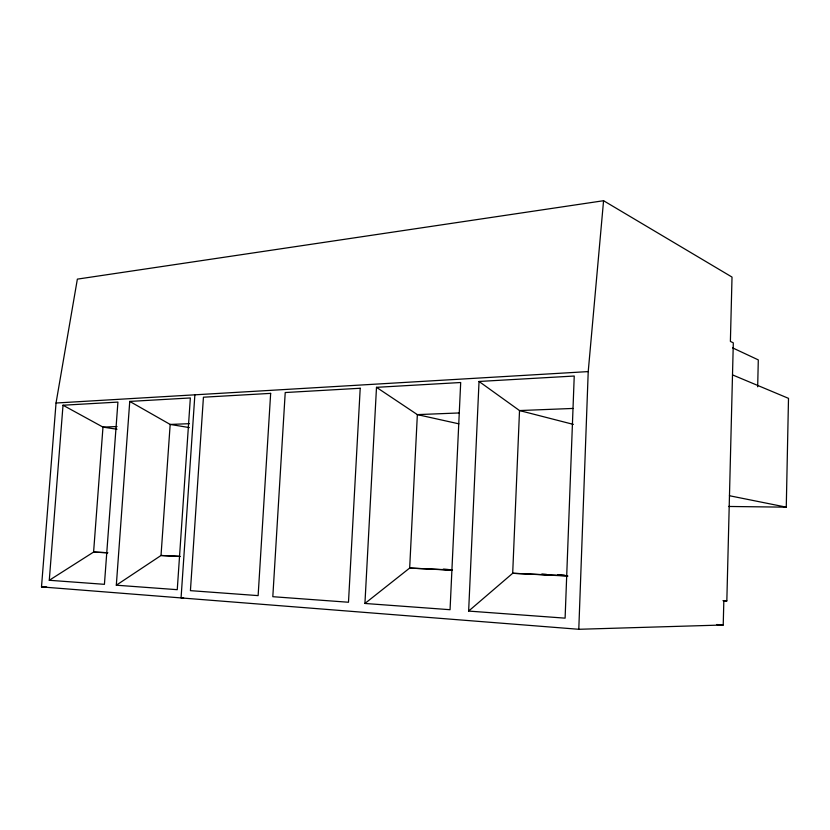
<?xml version="1.0" encoding="UTF-8"?>
<svg xmlns="http://www.w3.org/2000/svg" width="830" height="830" viewBox="0 0 830 830"><rect width="100%" height="100%" fill="white"/><g stroke="black" fill="none" stroke-linecap="round" stroke-linejoin="round"><path stroke-width="1.25" d="M728.522 506.466L786.269 507.161L788.5 398.348L732.994 375.087M757.676 386.801L758.298 359.888L732.641 347.884M723.221 624.99L723.833 600.868L726.831 600.91L733.305 342.821L730.39 341.431L732.019 277.075L603.566 200.715L77.366 279.129L56.035 403.017L41.5 586.914L578.79 629.285L723.221 624.99L716.757 624.534M578.79 629.285L588.221 371.591L603.566 200.715M468.639 611.077L479.035 381.468L574.236 376.032L565.106 618.153L468.639 611.077L512.691 573.281L566.973 575.719M364.93 603.462L376.498 387.33L460.692 382.516L450.057 609.708L364.93 603.462L409.667 568.062L452.008 570.003M194.874 394.821L181.065 597.922L183.658 597.942M116.314 585.202L129.75 401.419L190.35 397.954L177.257 589.684L116.314 585.202L161.02 555.488L179.062 556.328M49.281 580.284L63.018 405.227L117.922 402.094L104.424 584.33L49.281 580.284L93.593 552.075L107.713 552.728M56.035 403.017L588.221 371.591M117.009 426.547L102.982 427.108L63.018 405.227M189.365 423.674L170.171 424.441L129.75 401.419M459.384 412.946L417.355 414.616L376.498 387.33M572.939 408.443L519.518 410.56L479.035 381.468M41.5 586.914L46.688 587.007M525.442 573.634L528.015 573.748M542.198 574.391L546.067 574.567M557.667 575.086L565.396 575.439M426.89 568.675L429.452 568.789M443.573 569.442L447.422 569.619M443.179 569.214L448.356 569.473M541.606 574.163L546.669 574.422M558.071 574.993L564.4 575.315M107.672 552.78L93.593 552.075L102.982 427.108L116.999 429.245M180.307 556.463L161.02 555.488L170.171 424.441L189.354 427.585M452.039 570.21L409.667 568.062L417.355 414.616L458.876 423.84M567.907 576.072L512.691 573.281L519.518 410.56L573.354 424.389M722.961 600.681L726.831 600.91M729.425 495.728L786.269 507.161M360.21 388.253L348.486 602.248L272.811 596.697L285.219 392.538L360.21 388.253M270.653 393.368L258.13 595.618L190.423 590.649L203.433 397.207L270.653 393.368"/></g></svg>
